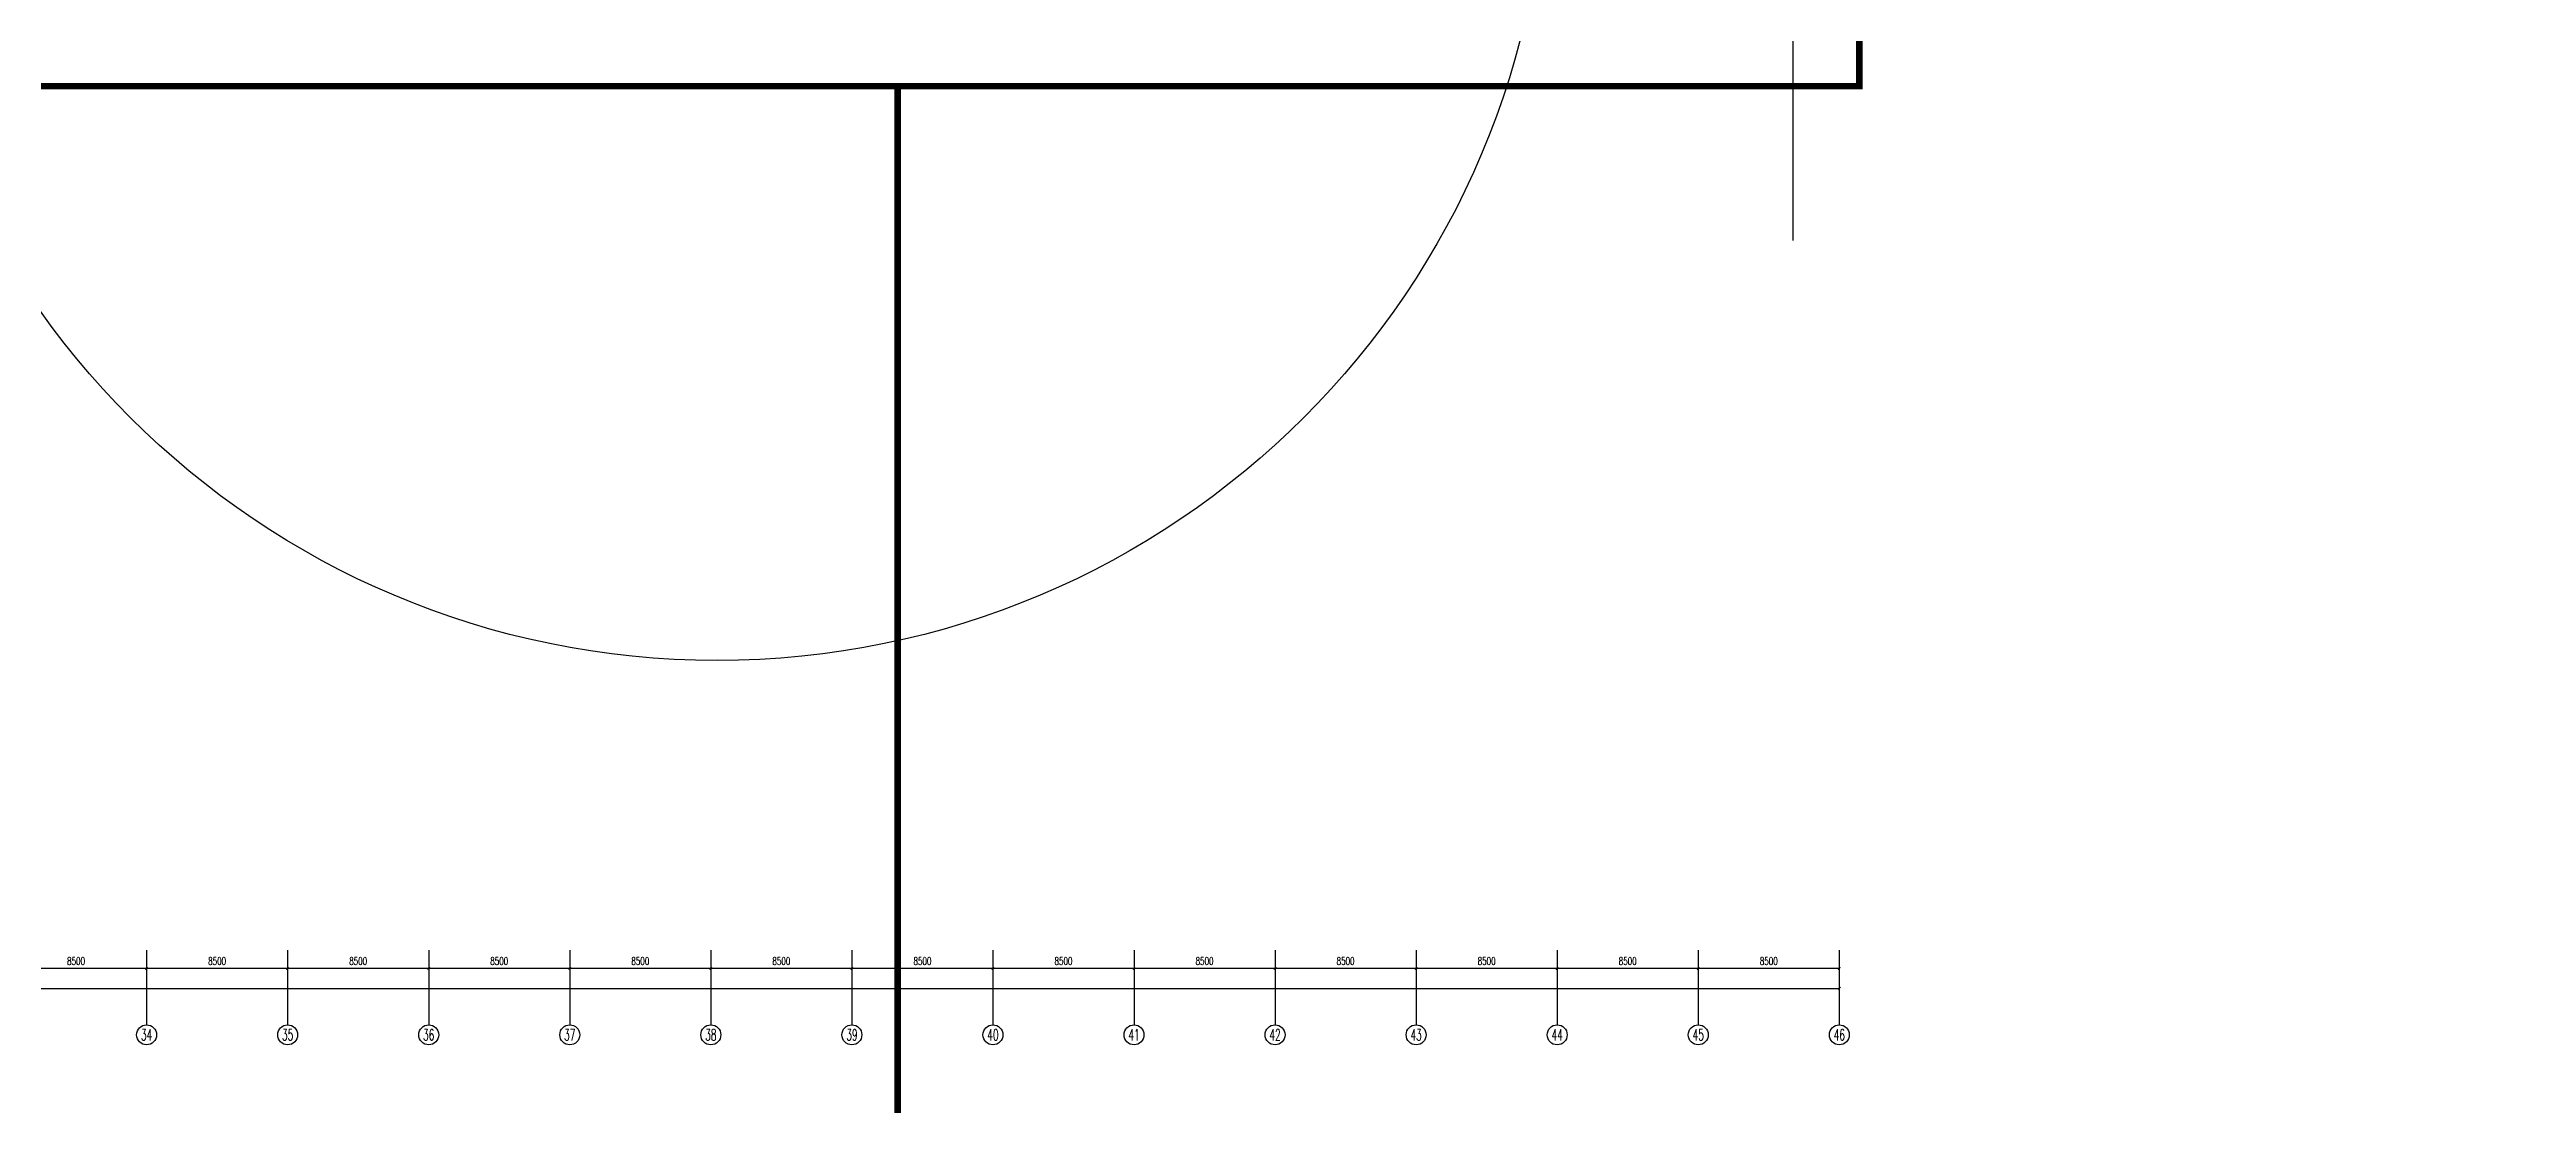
# Model space of a CAD drawing. Extents: x 0 to 3879896, y -114000 to 391286.
# Drawn here: x 2166973 to 2316228, y 67700 to 131310 of the extents above; entities that cross this region are included whole.
import ezdxf
from ezdxf.enums import TextEntityAlignment as Align

# ---------------------------------------------------------------- set-up
doc = ezdxf.new("R2010")
doc.units = 0
doc.header["$LTSCALE"] = 1000
doc.header["$MEASUREMENT"] = 0
doc.linetypes.add('SZGX_a-zzgr$0$DASHDOT2', pattern=[6, 3, -1.5, 0, -1.5])
doc.layers.get('0').update_dxf_attribs({"linetype": 'CONTINUOUS'})
doc.layers.get('Defpoints').update_dxf_attribs({"linetype": 'CONTINUOUS'})
doc.layers.add('A-ANNO-SYMB', color=3, linetype='CONTINUOUS', lineweight=25)
doc.layers.add('Arc_建筑红线', color=1, linetype='CONTINUOUS', lineweight=40)
for name, color, linetype in [('AXIS', 3, 'CONTINUOUS'), ('AXIS_TEXT', 7, 'CONTINUOUS'), ('T-METER DATA', 150, 'C_LINE')]:
    doc.layers.add(name, color=color, linetype=linetype)
doc.styles.add('_TCH_AXIS', font='COMPLEX', dxfattribs={"bigfont": 'GBCBIG'})
doc.styles.add('DIM_FONT', font='SIMPLEX', dxfattribs={"width": 0.7, "bigfont": 'GBCBIG'})
doc.styles.get("Standard").update_dxf_attribs({"font": 'GBENOR', "bigfont": 'GBCBIG'})
doc.linetypes.add('C_LINE', pattern='A,25.7,-2.08,["C",Standard,S=2.54,R=0,X=-0.54,Y=-1.27],-2.35', length=30.13)
doc.dimstyles.new('DIMN', dxfattribs={"dimscale": 1.5, "dimtxt": 300, "dimasz": 100, "dimexe": 250, "dimexo": 300, "dimgap": 150, "dimtad": 1, "dimdec": 0, "dimzin": 0, "dimdsep": 46, "dimtxsty": 'DIM_FONT', "dimblk": 'ARCHTICK', "dimcen": 0.09, "dimclrt": 7, "dimazin": 2, "dimtfac": 1, "dimtdec": 0, "dimtix": 1, "dimtmove": 2, "dimatfit": 3, "dimldrblk": 'ARCHTICK', "dimfxl": 1, "dimtolj": 1, "dimtzin": 0, "dimarcsym": 0})

# ---------------------------------------------------------------- blocks, each defined once
blk = doc.blocks.new('_ArchTick')
at = {"color": 0, "linetype": 'ByBlock', "const_width": 0.4}
blk.add_lwpolyline([(-0.5, -0.5), (0.5, 0.5)], dxfattribs=at)
blk = doc.blocks.new('*D483')
at = {"layer": 'AXIS', "color": 0, "lineweight": -2}
for p, q in [((1886471, 76550), (1886471, 74325)), ((2274821, 76550), (2274821, 74325)), ((1886471, 74700), (2274821, 74700))]:
    blk.add_line(p, q, dxfattribs=at)
at = {"layer": 'Defpoints', "color": 0, "transparency": 16777216}
for p in [(1886471, 77000), (2274821, 77000), (2274821, 74700)]:
    blk.add_point(p, dxfattribs=at)
at = {"layer": 'AXIS', "color": 0, "lineweight": -2, "xscale": 150, "yscale": 150, "zscale": 150, "rotation": 180}
blk.add_blockref('_ArchTick', (1886471, 74700), dxfattribs=at)
at = {"layer": 'AXIS', "color": 0, "lineweight": -2, "xscale": 150, "yscale": 150, "zscale": 150}
blk.add_blockref('_ArchTick', (2274821, 74700), dxfattribs=at)
at = {"layer": 'AXIS', "color": 7, "insert": (2113321, 75150), "char_height": 450, "attachment_point": 5, "style": 'DIM_FONT'}
blk.add_mtext('\\A1;388350', dxfattribs=at)
blk = doc.blocks.new('*D577')
at = {"layer": 'AXIS', "color": 0, "lineweight": -2}
for p, q in [((2164321, 76550), (2164321, 75525)), ((2172821, 76550), (2172821, 75525)), ((2172821, 75900), (2164321, 75900))]:
    blk.add_line(p, q, dxfattribs=at)
at = {"layer": 'Defpoints', "color": 0, "transparency": 16777216}
for p in [(2164321, 77000), (2172821, 77000), (2164321, 75900)]:
    blk.add_point(p, dxfattribs=at)
at = {"layer": 'AXIS', "color": 0, "lineweight": -2, "xscale": 150, "yscale": 150, "zscale": 150, "rotation": 180}
blk.add_blockref('_ArchTick', (2164321, 75900), dxfattribs=at)
at = {"layer": 'AXIS', "color": 0, "lineweight": -2, "xscale": 150, "yscale": 150, "zscale": 150}
blk.add_blockref('_ArchTick', (2172821, 75900), dxfattribs=at)
at = {"layer": 'AXIS', "color": 7, "insert": (2168571, 76350), "char_height": 450, "attachment_point": 5, "style": 'DIM_FONT'}
blk.add_mtext('\\A1;8500', dxfattribs=at)
blk = doc.blocks.new('*D578')
at = {"layer": 'AXIS', "color": 0, "lineweight": -2}
for p, q in [((2172821, 76550), (2172821, 75525)), ((2181321, 76550), (2181321, 75525)), ((2181321, 75900), (2172821, 75900))]:
    blk.add_line(p, q, dxfattribs=at)
at = {"layer": 'Defpoints', "color": 0, "transparency": 16777216}
for p in [(2172821, 77000), (2181321, 77000), (2172821, 75900)]:
    blk.add_point(p, dxfattribs=at)
at = {"layer": 'AXIS', "color": 0, "lineweight": -2, "xscale": 150, "yscale": 150, "zscale": 150, "rotation": 180}
blk.add_blockref('_ArchTick', (2172821, 75900), dxfattribs=at)
at = {"layer": 'AXIS', "color": 0, "lineweight": -2, "xscale": 150, "yscale": 150, "zscale": 150}
blk.add_blockref('_ArchTick', (2181321, 75900), dxfattribs=at)
at = {"layer": 'AXIS', "color": 7, "insert": (2177071, 76350), "char_height": 450, "attachment_point": 5, "style": 'DIM_FONT'}
blk.add_mtext('\\A1;8500', dxfattribs=at)
blk = doc.blocks.new('*D579')
at = {"layer": 'AXIS', "color": 0, "lineweight": -2}
for p, q in [((2181321, 76550), (2181321, 75525)), ((2189821, 76550), (2189821, 75525)), ((2189821, 75900), (2181321, 75900))]:
    blk.add_line(p, q, dxfattribs=at)
at = {"layer": 'Defpoints', "color": 0, "transparency": 16777216}
for p in [(2181321, 77000), (2189821, 77000), (2181321, 75900)]:
    blk.add_point(p, dxfattribs=at)
at = {"layer": 'AXIS', "color": 0, "lineweight": -2, "xscale": 150, "yscale": 150, "zscale": 150, "rotation": 180}
blk.add_blockref('_ArchTick', (2181321, 75900), dxfattribs=at)
at = {"layer": 'AXIS', "color": 0, "lineweight": -2, "xscale": 150, "yscale": 150, "zscale": 150}
blk.add_blockref('_ArchTick', (2189821, 75900), dxfattribs=at)
at = {"layer": 'AXIS', "color": 7, "insert": (2185571, 76350), "char_height": 450, "attachment_point": 5, "style": 'DIM_FONT'}
blk.add_mtext('\\A1;8500', dxfattribs=at)
blk = doc.blocks.new('*D580')
at = {"layer": 'AXIS', "color": 0, "lineweight": -2}
for p, q in [((2189821, 76550), (2189821, 75525)), ((2198321, 76550), (2198321, 75525)), ((2198321, 75900), (2189821, 75900))]:
    blk.add_line(p, q, dxfattribs=at)
at = {"layer": 'Defpoints', "color": 0, "transparency": 16777216}
for p in [(2189821, 77000), (2198321, 77000), (2189821, 75900)]:
    blk.add_point(p, dxfattribs=at)
at = {"layer": 'AXIS', "color": 0, "lineweight": -2, "xscale": 150, "yscale": 150, "zscale": 150, "rotation": 180}
blk.add_blockref('_ArchTick', (2189821, 75900), dxfattribs=at)
at = {"layer": 'AXIS', "color": 0, "lineweight": -2, "xscale": 150, "yscale": 150, "zscale": 150}
blk.add_blockref('_ArchTick', (2198321, 75900), dxfattribs=at)
at = {"layer": 'AXIS', "color": 7, "insert": (2194071, 76350), "char_height": 450, "attachment_point": 5, "style": 'DIM_FONT'}
blk.add_mtext('\\A1;8500', dxfattribs=at)
blk = doc.blocks.new('*D581')
at = {"layer": 'AXIS', "color": 0, "lineweight": -2}
for p, q in [((2198321, 76550), (2198321, 75525)), ((2206821, 76550), (2206821, 75525)), ((2206821, 75900), (2198321, 75900))]:
    blk.add_line(p, q, dxfattribs=at)
at = {"layer": 'Defpoints', "color": 0, "transparency": 16777216}
for p in [(2198321, 77000), (2206821, 77000), (2198321, 75900)]:
    blk.add_point(p, dxfattribs=at)
at = {"layer": 'AXIS', "color": 0, "lineweight": -2, "xscale": 150, "yscale": 150, "zscale": 150, "rotation": 180}
blk.add_blockref('_ArchTick', (2198321, 75900), dxfattribs=at)
at = {"layer": 'AXIS', "color": 0, "lineweight": -2, "xscale": 150, "yscale": 150, "zscale": 150}
blk.add_blockref('_ArchTick', (2206821, 75900), dxfattribs=at)
at = {"layer": 'AXIS', "color": 7, "insert": (2202571, 76350), "char_height": 450, "attachment_point": 5, "style": 'DIM_FONT'}
blk.add_mtext('\\A1;8500', dxfattribs=at)
blk = doc.blocks.new('*D582')
at = {"layer": 'AXIS', "color": 0, "lineweight": -2}
for p, q in [((2206821, 76550), (2206821, 75525)), ((2215321, 76550), (2215321, 75525)), ((2215321, 75900), (2206821, 75900))]:
    blk.add_line(p, q, dxfattribs=at)
at = {"layer": 'Defpoints', "color": 0, "transparency": 16777216}
for p in [(2206821, 77000), (2215321, 77000), (2206821, 75900)]:
    blk.add_point(p, dxfattribs=at)
at = {"layer": 'AXIS', "color": 0, "lineweight": -2, "xscale": 150, "yscale": 150, "zscale": 150, "rotation": 180}
blk.add_blockref('_ArchTick', (2206821, 75900), dxfattribs=at)
at = {"layer": 'AXIS', "color": 0, "lineweight": -2, "xscale": 150, "yscale": 150, "zscale": 150}
blk.add_blockref('_ArchTick', (2215321, 75900), dxfattribs=at)
at = {"layer": 'AXIS', "color": 7, "insert": (2211071, 76350), "char_height": 450, "attachment_point": 5, "style": 'DIM_FONT'}
blk.add_mtext('\\A1;8500', dxfattribs=at)
blk = doc.blocks.new('*D583')
at = {"layer": 'AXIS', "color": 0, "lineweight": -2}
for p, q in [((2215321, 76550), (2215321, 75525)), ((2223821, 76550), (2223821, 75525)), ((2223821, 75900), (2215321, 75900))]:
    blk.add_line(p, q, dxfattribs=at)
at = {"layer": 'Defpoints', "color": 0, "transparency": 16777216}
for p in [(2215321, 77000), (2223821, 77000), (2215321, 75900)]:
    blk.add_point(p, dxfattribs=at)
at = {"layer": 'AXIS', "color": 0, "lineweight": -2, "xscale": 150, "yscale": 150, "zscale": 150, "rotation": 180}
blk.add_blockref('_ArchTick', (2215321, 75900), dxfattribs=at)
at = {"layer": 'AXIS', "color": 0, "lineweight": -2, "xscale": 150, "yscale": 150, "zscale": 150}
blk.add_blockref('_ArchTick', (2223821, 75900), dxfattribs=at)
at = {"layer": 'AXIS', "color": 7, "insert": (2219571, 76350), "char_height": 450, "attachment_point": 5, "style": 'DIM_FONT'}
blk.add_mtext('\\A1;8500', dxfattribs=at)
blk = doc.blocks.new('*D584')
at = {"layer": 'AXIS', "color": 0, "lineweight": -2}
for p, q in [((2223821, 76550), (2223821, 75525)), ((2232321, 76550), (2232321, 75525)), ((2232321, 75900), (2223821, 75900))]:
    blk.add_line(p, q, dxfattribs=at)
at = {"layer": 'Defpoints', "color": 0, "transparency": 16777216}
for p in [(2223821, 77000), (2232321, 77000), (2223821, 75900)]:
    blk.add_point(p, dxfattribs=at)
at = {"layer": 'AXIS', "color": 0, "lineweight": -2, "xscale": 150, "yscale": 150, "zscale": 150, "rotation": 180}
blk.add_blockref('_ArchTick', (2223821, 75900), dxfattribs=at)
at = {"layer": 'AXIS', "color": 0, "lineweight": -2, "xscale": 150, "yscale": 150, "zscale": 150}
blk.add_blockref('_ArchTick', (2232321, 75900), dxfattribs=at)
at = {"layer": 'AXIS', "color": 7, "insert": (2228071, 76350), "char_height": 450, "attachment_point": 5, "style": 'DIM_FONT'}
blk.add_mtext('\\A1;8500', dxfattribs=at)
blk = doc.blocks.new('*D585')
at = {"layer": 'AXIS', "color": 0, "lineweight": -2}
for p, q in [((2232321, 76550), (2232321, 75525)), ((2240821, 76550), (2240821, 75525)), ((2240821, 75900), (2232321, 75900))]:
    blk.add_line(p, q, dxfattribs=at)
at = {"layer": 'Defpoints', "color": 0, "transparency": 16777216}
for p in [(2232321, 77000), (2240821, 77000), (2232321, 75900)]:
    blk.add_point(p, dxfattribs=at)
at = {"layer": 'AXIS', "color": 0, "lineweight": -2, "xscale": 150, "yscale": 150, "zscale": 150, "rotation": 180}
blk.add_blockref('_ArchTick', (2232321, 75900), dxfattribs=at)
at = {"layer": 'AXIS', "color": 0, "lineweight": -2, "xscale": 150, "yscale": 150, "zscale": 150}
blk.add_blockref('_ArchTick', (2240821, 75900), dxfattribs=at)
at = {"layer": 'AXIS', "color": 7, "insert": (2236571, 76350), "char_height": 450, "attachment_point": 5, "style": 'DIM_FONT'}
blk.add_mtext('\\A1;8500', dxfattribs=at)
blk = doc.blocks.new('*D586')
at = {"layer": 'AXIS', "color": 0, "lineweight": -2}
for p, q in [((2240821, 76550), (2240821, 75525)), ((2249321, 76550), (2249321, 75525)), ((2249321, 75900), (2240821, 75900))]:
    blk.add_line(p, q, dxfattribs=at)
at = {"layer": 'Defpoints', "color": 0, "transparency": 16777216}
for p in [(2240821, 77000), (2249321, 77000), (2240821, 75900)]:
    blk.add_point(p, dxfattribs=at)
at = {"layer": 'AXIS', "color": 0, "lineweight": -2, "xscale": 150, "yscale": 150, "zscale": 150, "rotation": 180}
blk.add_blockref('_ArchTick', (2240821, 75900), dxfattribs=at)
at = {"layer": 'AXIS', "color": 0, "lineweight": -2, "xscale": 150, "yscale": 150, "zscale": 150}
blk.add_blockref('_ArchTick', (2249321, 75900), dxfattribs=at)
at = {"layer": 'AXIS', "color": 7, "insert": (2245071, 76350), "char_height": 450, "attachment_point": 5, "style": 'DIM_FONT'}
blk.add_mtext('\\A1;8500', dxfattribs=at)
blk = doc.blocks.new('*D587')
at = {"layer": 'AXIS', "color": 0, "lineweight": -2}
for p, q in [((2249321, 76550), (2249321, 75525)), ((2257821, 76550), (2257821, 75525)), ((2257821, 75900), (2249321, 75900))]:
    blk.add_line(p, q, dxfattribs=at)
at = {"layer": 'Defpoints', "color": 0, "transparency": 16777216}
for p in [(2249321, 77000), (2257821, 77000), (2249321, 75900)]:
    blk.add_point(p, dxfattribs=at)
at = {"layer": 'AXIS', "color": 0, "lineweight": -2, "xscale": 150, "yscale": 150, "zscale": 150, "rotation": 180}
blk.add_blockref('_ArchTick', (2249321, 75900), dxfattribs=at)
at = {"layer": 'AXIS', "color": 0, "lineweight": -2, "xscale": 150, "yscale": 150, "zscale": 150}
blk.add_blockref('_ArchTick', (2257821, 75900), dxfattribs=at)
at = {"layer": 'AXIS', "color": 7, "insert": (2253571, 76350), "char_height": 450, "attachment_point": 5, "style": 'DIM_FONT'}
blk.add_mtext('\\A1;8500', dxfattribs=at)
blk = doc.blocks.new('*D588')
at = {"layer": 'AXIS', "color": 0, "lineweight": -2}
for p, q in [((2257821, 76550), (2257821, 75525)), ((2266321, 76550), (2266321, 75525)), ((2266321, 75900), (2257821, 75900))]:
    blk.add_line(p, q, dxfattribs=at)
at = {"layer": 'Defpoints', "color": 0, "transparency": 16777216}
for p in [(2257821, 77000), (2266321, 77000), (2257821, 75900)]:
    blk.add_point(p, dxfattribs=at)
at = {"layer": 'AXIS', "color": 0, "lineweight": -2, "xscale": 150, "yscale": 150, "zscale": 150, "rotation": 180}
blk.add_blockref('_ArchTick', (2257821, 75900), dxfattribs=at)
at = {"layer": 'AXIS', "color": 0, "lineweight": -2, "xscale": 150, "yscale": 150, "zscale": 150}
blk.add_blockref('_ArchTick', (2266321, 75900), dxfattribs=at)
at = {"layer": 'AXIS', "color": 7, "insert": (2262071, 76350), "char_height": 450, "attachment_point": 5, "style": 'DIM_FONT'}
blk.add_mtext('\\A1;8500', dxfattribs=at)
blk = doc.blocks.new('*D589')
at = {"layer": 'AXIS', "color": 0, "lineweight": -2}
for p, q in [((2266321, 76550), (2266321, 75525)), ((2274821, 76550), (2274821, 75525)), ((2274821, 75900), (2266321, 75900))]:
    blk.add_line(p, q, dxfattribs=at)
at = {"layer": 'Defpoints', "color": 0, "transparency": 16777216}
for p in [(2266321, 77000), (2274821, 77000), (2266321, 75900)]:
    blk.add_point(p, dxfattribs=at)
at = {"layer": 'AXIS', "color": 0, "lineweight": -2, "xscale": 150, "yscale": 150, "zscale": 150, "rotation": 180}
blk.add_blockref('_ArchTick', (2266321, 75900), dxfattribs=at)
at = {"layer": 'AXIS', "color": 0, "lineweight": -2, "xscale": 150, "yscale": 150, "zscale": 150}
blk.add_blockref('_ArchTick', (2274821, 75900), dxfattribs=at)
at = {"layer": 'AXIS', "color": 7, "insert": (2270571, 76350), "char_height": 450, "attachment_point": 5, "style": 'DIM_FONT'}
blk.add_mtext('\\A1;8500', dxfattribs=at)

msp = doc.modelspace()

# ---------------------------------------------------------------- linework, layer by layer
at = {"layer": 'A-ANNO-SYMB', "linetype": 'ByBlock', "elevation": 0}
msp.add_lwpolyline([(2241821.4, 311400.5), (2241821.4, 216400.5), (2272021.4, 216400.5), (2272021.4, 119793.2)], dxfattribs=at)
at = {"layer": 'Arc_建筑红线', "color": 20, "linetype": 'SZGX_a-zzgr$0$DASHDOT2', "ltscale": 0.2, "const_width": 400, "elevation": 0}
for points in [[(2129528.4, 303600.5), (2137528.4, 311600.5), (2312028.4, 311600.5), (2316028.4, 307876.3), (2316028.4, 298599), (2261028.4, 298599), (2261028.4, 222099), (2276028.4, 222099), (2276028.4, 129100.5), (2129528.4, 129100.5)], [(2218080.4, 129100.5), (1883028.4, 129100.5), (1883028.4, 65100.5), (2218080.4, 65100.5)]]:
    msp.add_lwpolyline(points, close=True, dxfattribs=at)
at = {"layer": 'AXIS'}
for p, q in [((2172821.4, 77000.5), (2172821.4, 72500.5)), ((2181321.4, 77000.5), (2181321.4, 72500.5)), ((2189821.4, 77000.5), (2189821.4, 72500.5)), ((2198321.4, 77000.5), (2198321.4, 72500.5)), ((2206821.4, 77000.5), (2206821.4, 72500.5)), ((2215321.4, 77000.5), (2215321.4, 72500.5)), ((2223821.4, 77000.5), (2223821.4, 72500.5)), ((2232321.4, 77000.5), (2232321.4, 72500.5)), ((2240821.4, 77000.5), (2240821.4, 72500.5)), ((2249321.4, 77000.5), (2249321.4, 72500.5)), ((2257821.4, 77000.5), (2257821.4, 72500.5)), ((2266321.4, 77000.5), (2266321.4, 72500.5)), ((2274821.4, 77000.5), (2274821.4, 72500.5))]:
    msp.add_line(p, q, dxfattribs=at)
for centre in [(2172821.4, 71900.5), (2181321.4, 71900.5), (2189821.4, 71900.5), (2198321.4, 71900.5), (2206821.4, 71900.5), (2215321.4, 71900.5), (2223821.4, 71900.5), (2232321.4, 71900.5), (2240821.4, 71900.5), (2249321.4, 71900.5), (2257821.4, 71900.5), (2266321.4, 71900.5), (2274821.4, 71900.5)]:
    msp.add_circle(centre, 600, dxfattribs=at)
at = {"layer": 'T-METER DATA', "color": 1, "linetype": 'ByBlock'}
msp.add_circle((2207194.5, 144472.7), 50000, dxfattribs=at)

# ---------------------------------------------------------------- texts
at = {"layer": 'AXIS_TEXT', "style": '_TCH_AXIS'}
for s, width, p, p2 in [('34', 0.6, (2172482, 71561.1), (2173160.9, 71561.1)), ('35', 0.636364, (2180982, 71561.1), (2181660.9, 71561.1)), ('36', 0.636364, (2189482, 71561.1), (2190160.9, 71561.1)), ('37', 0.636364, (2197982, 71561.1), (2198660.9, 71561.1)), ('38', 0.636364, (2206482, 71561.1), (2207160.9, 71561.1)), ('39', 0.636364, (2214982, 71561.1), (2215660.9, 71561.1)), ('40', 0.6, (2223482, 71561.1), (2224160.9, 71561.1)), ('41', 0.7, (2231982, 71561.1), (2232660.9, 71561.1)), ('42', 0.6, (2240482, 71561.1), (2241160.9, 71561.1)), ('43', 0.6, (2248982, 71561.1), (2249660.9, 71561.1)), ('44', 0.567568, (2257482, 71561.1), (2258160.9, 71561.1)), ('45', 0.6, (2265982, 71561.1), (2266660.9, 71561.1)), ('46', 0.6, (2274482, 71561.1), (2275160.9, 71561.1))]:
    msp.add_text(s, height=678.82, dxfattribs=dict(at, width=width)).set_placement(p, p2, align=Align.FIT)

# ---------------------------------------------------------------- dimensions: what is measured, and where the dimension line sits
at = {"layer": 'AXIS'}
dim = msp.add_linear_dim(base=(2274821.4, 74700.5), p1=(1886471.4, 77000.5), p2=(2274821.4, 77000.5), dimstyle='DIMN', dxfattribs=at)
dim.commit()
dim.dimension.update_dxf_attribs({"geometry": '*D483', "text_midpoint": (2113321.4, 75150.5), "dimtype": 128})
for base, p1, p2, picture, middle in [((2164321.4, 75900.5), (2172821.4, 77000.5), (2164321.4, 77000.5), '*D577', (2168571.4, 76350.5)), ((2172821.4, 75900.5), (2181321.4, 77000.5), (2172821.4, 77000.5), '*D578', (2177071.4, 76350.5)), ((2181321.4, 75900.5), (2189821.4, 77000.5), (2181321.4, 77000.5), '*D579', (2185571.4, 76350.5)), ((2189821.4, 75900.5), (2198321.4, 77000.5), (2189821.4, 77000.5), '*D580', (2194071.4, 76350.5)), ((2198321.4, 75900.5), (2206821.4, 77000.5), (2198321.4, 77000.5), '*D581', (2202571.4, 76350.5)), ((2206821.4, 75900.5), (2215321.4, 77000.5), (2206821.4, 77000.5), '*D582', (2211071.4, 76350.5)), ((2215321.4, 75900.5), (2223821.4, 77000.5), (2215321.4, 77000.5), '*D583', (2219571.4, 76350.5)), ((2223821.4, 75900.5), (2232321.4, 77000.5), (2223821.4, 77000.5), '*D584', (2228071.4, 76350.5)), ((2232321.4, 75900.5), (2240821.4, 77000.5), (2232321.4, 77000.5), '*D585', (2236571.4, 76350.5)), ((2240821.4, 75900.5), (2249321.4, 77000.5), (2240821.4, 77000.5), '*D586', (2245071.4, 76350.5)), ((2249321.4, 75900.5), (2257821.4, 77000.5), (2249321.4, 77000.5), '*D587', (2253571.4, 76350.5)), ((2257821.4, 75900.5), (2266321.4, 77000.5), (2257821.4, 77000.5), '*D588', (2262071.4, 76350.5)), ((2266321.4, 75900.5), (2274821.4, 77000.5), (2266321.4, 77000.5), '*D589', (2270571.4, 76350.5))]:
    dim = msp.add_linear_dim(base=base, p1=p1, p2=p2, angle=180, dimstyle='DIMN', dxfattribs=at)
    dim.commit()
    dim.dimension.update_dxf_attribs({"geometry": picture, "text_midpoint": middle, "dimtype": 128})

doc.saveas('drawing.dxf')
